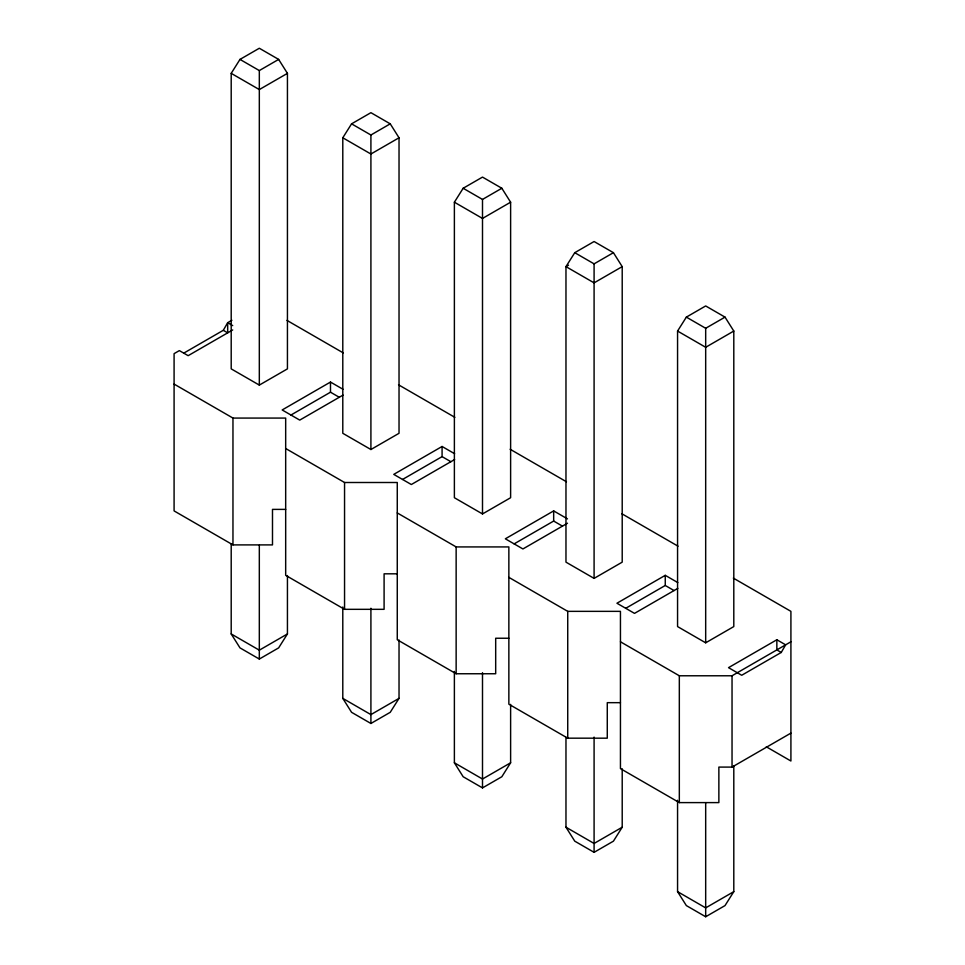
<?xml version="1.0" encoding="UTF-8"?>
<svg xmlns="http://www.w3.org/2000/svg" width="965" height="965" viewBox="0 0 965 965"><rect width="100%" height="100%" fill="white"/><g stroke="black" fill="none" stroke-linecap="round" stroke-linejoin="round"><path stroke-width="1.45" d="M183.748 353.142L223.289 330.307L227.68 322.696L231.902 320.271M781.252 652.449L785.643 644.837L776.849 639.759L728.527 667.659L741.711 675.271L781.252 652.449L776.849 649.903L776.849 639.759M231.202 73.352L239.983 59.408L259.32 48.25L278.644 59.408L287.437 73.352L287.437 368.871L259.32 385.095L231.202 368.871L231.202 73.352L259.32 89.576L287.437 73.352M342.792 137.778L351.574 123.834L370.91 112.676L390.234 123.834L399.028 137.778L399.028 433.297L370.91 449.521L342.792 433.297L342.792 137.778L370.91 154.014L399.028 137.778M454.382 202.204L463.164 188.259L482.5 177.102L501.836 188.259L510.618 202.204L510.618 497.723L482.5 513.947L454.382 497.723L454.382 202.204L482.5 218.44L510.618 202.204M287.437 575.526L287.437 633.945L278.644 647.877L259.32 659.047L239.983 647.877L231.202 633.945L231.202 544.067M574.766 252.685L565.972 266.63L565.972 562.149L594.09 578.385L622.208 562.149L622.208 266.63L613.426 252.685L594.09 241.527L574.766 252.685L594.09 263.855L613.426 252.685M399.028 639.952L399.028 698.371L390.234 712.315L370.91 723.473L351.574 712.315L342.792 698.371L342.792 606.997M677.563 331.055L686.356 317.123L705.68 305.953L725.017 317.123L733.798 331.055L733.798 626.575L705.68 642.811L677.563 626.575L677.563 331.055L705.68 347.291L733.798 331.055M510.618 704.378L510.618 762.796L501.836 776.741L482.5 787.898L463.164 776.741L454.382 762.796L454.382 671.423M622.208 768.803L622.208 827.222L613.426 841.166L594.09 852.324L574.766 841.166L565.972 827.222L565.972 737.344M733.798 765.824L733.798 891.648L725.017 905.592L705.68 916.75L686.356 905.592L677.563 891.648L677.563 800.275M239.983 59.408L259.32 70.566L278.644 59.408M351.574 123.834L370.91 135.004L390.234 123.834M232.71 329.946L188.151 355.675L179.357 350.609L174.086 353.648L174.086 510.907L232.963 544.899L272.492 544.899L272.492 509.387L285.676 509.387M463.164 188.259L482.5 199.429L501.836 188.259M343.045 389.305L330.488 382.056L282.166 409.956L299.741 420.101L343.045 395.095M290.947 415.034L330.488 392.2L339.282 397.278M568.53 265.158L565.972 266.63L594.09 282.866L622.208 266.63M454.636 453.731L442.079 446.481L393.756 474.382L411.331 484.526L454.636 459.533M402.538 479.46L442.079 456.626L450.872 461.704M686.356 317.123L705.68 328.281L725.017 317.123M287.437 633.945L259.32 650.181L231.202 633.945M567.48 518.881L553.669 510.907L505.346 538.808L522.921 548.952L567.48 523.223M514.128 543.886L553.669 521.052L562.462 526.13M399.028 698.371L370.91 714.607L342.792 698.371M677.816 582.583L665.259 575.333L616.937 603.234L634.512 613.378L677.816 588.385M625.718 608.312L665.259 585.478L674.053 590.556M510.618 762.796L482.5 779.032L454.382 762.796M620.447 641.785L679.324 675.777L732.037 675.777L790.914 641.785M622.208 827.222L594.09 843.458L565.972 827.222M508.857 577.36L567.734 611.352L620.447 611.352L620.447 768.623L679.324 802.603L718.865 802.603L718.865 767.091L732.037 767.091L790.914 733.111M733.798 891.648L705.68 907.884L677.563 891.648M174.086 384.082L232.963 418.074L285.676 418.074L285.676 575.333L344.553 609.325L384.094 609.325L384.094 573.813L397.266 573.813M285.676 448.508L344.553 482.5L397.266 482.5L397.266 639.759L456.143 673.751L495.684 673.751L495.684 638.239L508.857 638.239M397.266 512.934L456.143 546.926L508.857 546.926L508.857 704.185L567.734 738.177L607.274 738.177L607.274 702.665L620.447 702.665M286.955 320.392L343.275 352.913M398.545 384.818L454.865 417.338M510.135 449.256L566.455 481.764M621.725 513.682L678.045 546.19M733.328 578.107L790.914 611.352L790.914 761.011L766.307 746.801M232.71 325.603L227.68 322.696L227.68 332.853L223.289 330.307M732.037 675.777L732.037 767.091M705.68 328.281L705.68 642.811M705.68 803.025L705.68 916.75M679.324 675.777L679.324 802.603M665.259 575.333L665.259 585.478M594.09 263.855L594.09 578.385M594.09 737.103L594.09 852.324M567.734 611.352L567.734 738.177M553.669 510.907L553.669 521.052M482.5 199.429L482.5 513.947M482.5 672.677L482.5 787.898M456.143 546.926L456.143 673.751M442.079 446.481L442.079 456.626M370.91 135.004L370.91 449.521M370.91 608.252L370.91 723.473M344.553 482.5L344.553 609.325M330.488 382.056L330.488 392.2M259.32 70.566L259.32 385.095M259.32 545.322L259.32 659.047M232.963 418.074L232.963 544.899"/></g></svg>
